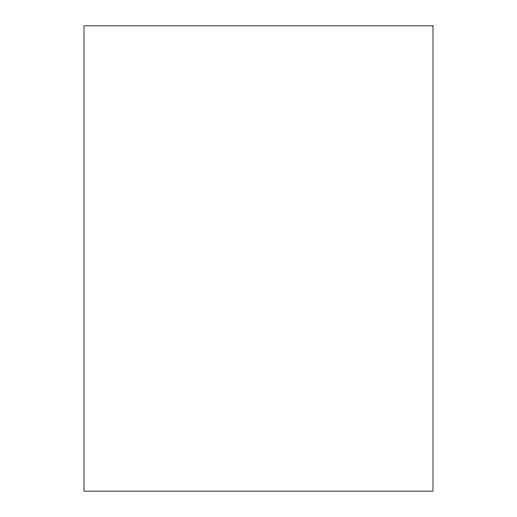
<?xml version="1.0" encoding="UTF-8"?>
<svg xmlns="http://www.w3.org/2000/svg" width="517" height="517" viewBox="0 0 517 517"><rect width="100%" height="100%" fill="white"/><g stroke="black" fill="none" stroke-linecap="round" stroke-linejoin="round"><path stroke-width="0.78" d="M432.988 25.85L84.013 25.85L84.013 491.15L432.988 491.15L432.988 25.85"/></g></svg>
